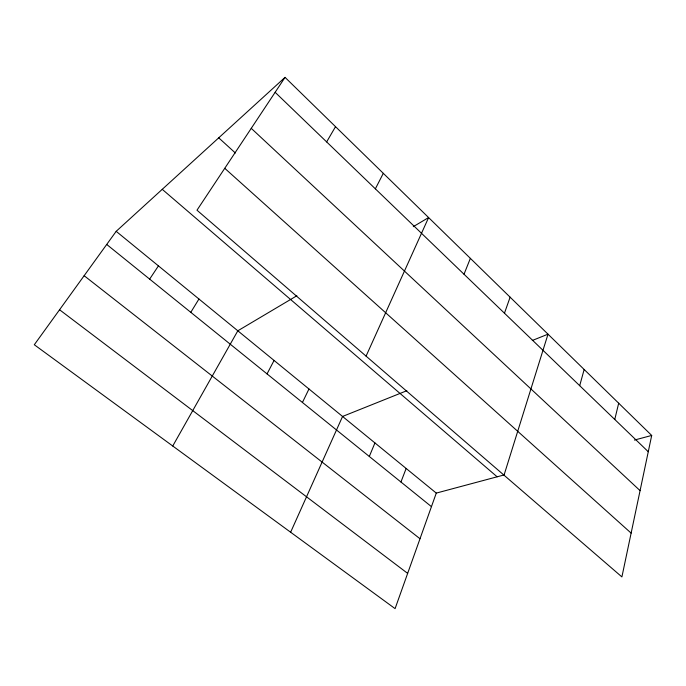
<?xml version="1.0" encoding="UTF-8"?>
<svg xmlns="http://www.w3.org/2000/svg" width="686" height="686" viewBox="0 0 686 686"><rect width="100%" height="100%" fill="white"/><g stroke="black" fill="none" stroke-linecap="round" stroke-linejoin="round"><path stroke-width="1.03" d="M651.7 435.447L621.902 576.917L196.985 210.199L285.042 77.364L651.7 435.447L634.421 440.069M614.767 419.463L618.686 403.205M579.704 385.686L584.155 369.488M504.021 475.184L548.011 334.185L532.327 340.462M504.459 313.202L510.118 297.175M504.321 474.883L436.279 493.097L395.085 608.636L34.3 344.749L116.183 231.328L285.042 77.364M400.941 482.009L406.155 468.461M464.019 274.246L470.364 258.356M369.308 456.473L374.933 442.924M290.632 532.242L342.563 416.453L406.841 390.711M366.067 356.128L428.604 217.565L413.289 226.654M302.432 402.468L308.966 388.979M375.362 188.839L383.303 173.326M267.043 373.896L274.074 360.442M172.743 446.011L237.819 330.798L296.875 295.743M326.647 141.916L335.523 126.661M190.794 312.327L198.949 299.01M149.651 279.108L158.44 265.876M59.562 309.755L407.656 573.385M84.146 275.712L420.004 538.742M106.716 244.448L431.451 506.645M116.183 231.328L436.279 493.097M162.248 189.327L497.144 476.804M224.751 168.31L631.12 533.116M218.723 137.835L235.358 152.987M251.248 128.333L640.072 490.636M275.146 92.301L648.27 451.74"/></g></svg>
